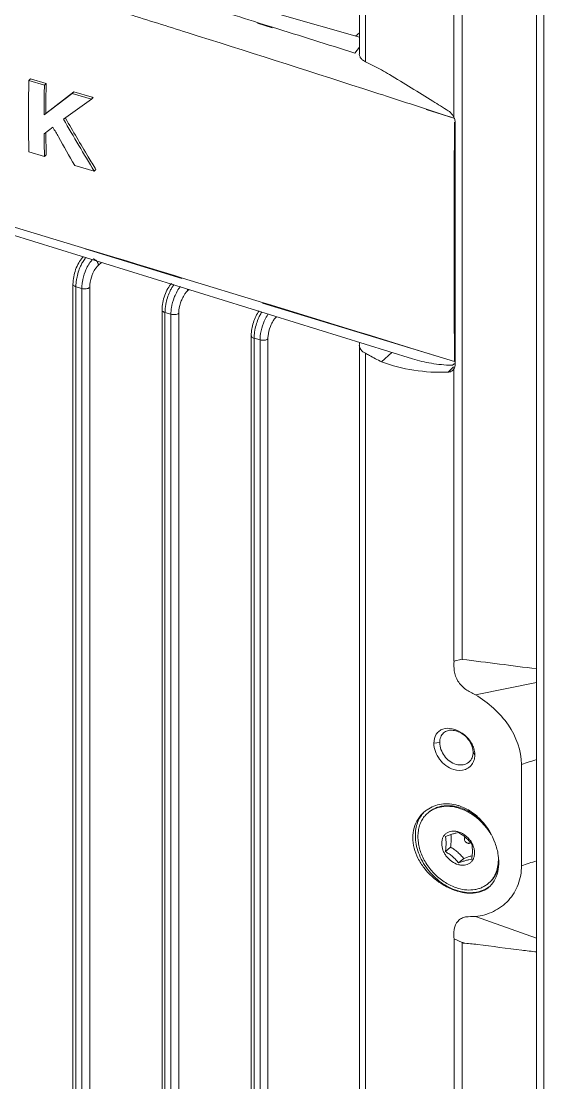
# Model space of a CAD drawing. Header units: millimetres. Extents: x 0 to 3564, y 0 to 2520.
# Drawn here: x 2501 to 2545.6, y 1757.4 to 1848.2 of the extents above; entities that cross this region are included whole.
import ezdxf

# ---------------------------------------------------------------- set-up
doc = ezdxf.new("R2010")
doc.units = ezdxf.units.MM
doc.layers.get('0').update_dxf_attribs({"lineweight": 13})

# ---------------------------------------------------------------- blocks, each defined once
blk = doc.blocks.new('A$C00222079')
for p, q in [((6.218, 23.867), (5.781, 23.488)), ((6.906, 22.514), (7.343, 22.892))]:
    blk.add_line(p, q)
for centre, radius, start, end in [((5.816, 23.857), 3.725, 71.81284, 73.89251), ((5.775, 24.798), 2.755, 124.53327, 130.89856), ((5.734, 25.094), 2.237, 128.87055, 130.89382), ((5.278, 22.373), 5.103, 30.43233, 31.15554), ((8.146, 24.584), 4.676, 253.0269, 253.89628), ((8.031, 24.101), 4.145, 252.61394, 253.89542), ((8.006, 22.471), 2.237, 310.89414, 312.91547), ((8.165, 22.036), 2.073, 310.92392, 318.53906)]:
    blk.add_arc(centre, radius, start, end)
for points, knots in [([(6.849, 27.436), (6.619, 27.502), (6.152, 27.589), (5.451, 27.57), (4.791, 27.4), (4.394, 27.192), (4.213, 27.067)], [0, 0, 0, 0, 0.261998, 0.514879, 0.76, 1, 1, 1, 1]), ([(4.33, 26.837), (4.41, 26.906), (4.582, 27.035), (4.867, 27.19), (5.175, 27.307), (5.618, 27.41), (6.216, 27.432), (6.692, 27.343), (6.93, 27.274)], [0, 0, 0, 0, 0.116286, 0.233593, 0.352871, 0.474937, 0.729326, 1, 1, 1, 1]), ([(6.87, 27.222), (6.639, 27.289), (6.177, 27.377), (5.597, 27.361), (5.164, 27.269), (4.862, 27.163), (4.582, 27.019), (4.411, 26.9), (4.331, 26.835)], [0, 0, 0, 0, 0.270316, 0.524847, 0.647069, 0.766487, 0.883841, 1, 1, 1, 1]), ([(6.93, 27.274), (7.284, 27.172), (7.983, 26.858), (8.586, 26.39), (8.865, 26.12)], [0, 0, 0, 0, 0.487118, 1, 1, 1, 1]), ([(8.877, 26.133), (8.612, 26.422), (8.029, 26.931), (7.334, 27.279), (6.978, 27.396)], [0, 0, 0, 0, 0.511319, 1, 1, 1, 1]), ([(3.971, 26.88), (3.768, 26.704), (3.409, 26.286), (3.073, 25.521), (2.96, 24.664), (3.078, 23.771), (3.413, 22.89), (4.116, 21.786), (4.871, 21.106), (5.43, 20.746)], [0, 0, 0, 0, 0.110779, 0.223415, 0.340175, 0.462703, 0.591528, 0.725827, 1, 1, 1, 1]), ([(3.977, 26.877), (3.853, 26.752), (3.629, 26.471), (3.299, 25.806), (3.209, 25.234), (3.209, 24.851)], [0, 0, 0, 0, 0.237804, 0.481875, 1, 1, 1, 1]), ([(4.27, 26.785), (4.163, 26.692), (3.964, 26.483), (3.727, 26.116), (3.556, 25.702), (3.452, 25.249), (3.419, 24.768), (3.455, 24.267), (3.561, 23.757), (3.733, 23.247), (3.969, 22.749), (4.263, 22.272), (4.61, 21.826), (5.003, 21.418), (5.433, 21.059), (6.036, 20.659), (6.532, 20.439), (6.87, 20.342)], [0, 0, 0, 0, 0.05183, 0.104458, 0.158586, 0.214743, 0.27325, 0.33421, 0.397528, 0.46294, 0.530041, 0.598325, 0.667217, 0.736111, 0.804398, 0.871501, 1, 1, 1, 1]), ([(9.646, 25.013), (9.486, 25.278), (9.118, 25.779), (8.449, 26.418), (7.696, 26.915), (7.147, 27.142), (6.87, 27.222)], [0, 0, 0, 0, 0.256117, 0.511979, 0.761604, 1, 1, 1, 1]), ([(10.325, 22.187), (10.357, 22.515), (10.328, 23.211), (9.969, 24.604), (9.382, 25.584), (8.877, 26.133)], [0, 0, 0, 0, 0.230273, 0.47968, 1, 1, 1, 1]), ([(3.209, 24.851), (3.209, 24.355), (3.418, 23.321), (4.197, 21.932), (5.345, 20.801), (6.3, 20.3), (6.792, 20.146)], [0, 0, 0, 0, 0.237626, 0.493501, 0.752993, 1, 1, 1, 1]), ([(6.87, 25.188), (6.781, 25.214), (6.602, 25.249), (6.336, 25.247), (6.088, 25.187), (5.871, 25.073), (5.692, 24.906), (5.56, 24.696), (5.481, 24.452), (5.464, 24.277), (5.464, 24.188)], [0, 0, 0, 0, 0.136999, 0.266428, 0.389247, 0.50766, 0.62481, 0.744133, 0.86857, 1, 1, 1, 1]), ([(6.906, 25.112), (6.827, 25.1), (6.657, 25.069), (6.389, 24.999), (6.093, 24.903), (5.887, 24.828), (5.781, 24.787)], [0, 0, 0, 0, 0.204428, 0.440769, 0.709115, 1, 1, 1, 1]), ([(5.839, 24.188), (5.839, 24.293), (5.83, 24.494), (5.799, 24.693), (5.781, 24.787)], [0, 0, 0, 0, 0.522764, 1, 1, 1, 1]), ([(6.218, 23.867), (6.227, 23.926), (6.258, 24.159), (6.276, 24.393), (6.276, 24.566)], [0, 0, 0, 0, 0.258895, 1, 1, 1, 1]), ([(6.276, 24.566), (6.276, 24.6), (6.274, 24.73), (6.264, 24.859), (6.252, 24.954)], [0, 0, 0, 0, 0.260939, 1, 1, 1, 1]), ([(8.076, 24.158), (8.013, 24.281), (7.899, 24.456), (7.717, 24.665), (7.517, 24.854), (7.241, 25.047), (6.995, 25.152), (6.87, 25.188)], [0, 0, 0, 0, 0.25442, 0.382873, 0.510825, 0.761319, 1, 1, 1, 1]), ([(8.031, 24.138), (7.956, 24.233), (7.798, 24.422), (7.53, 24.682), (7.23, 24.913), (7.015, 25.048), (6.906, 25.112)], [0, 0, 0, 0, 0.243221, 0.492743, 0.746206, 1, 1, 1, 1]), ([(7.401, 24.566), (7.401, 24.597), (7.408, 24.642), (7.436, 24.694), (7.454, 24.716), (7.464, 24.726)], [0, 0, 0, 0, 0.51828, 0.762133, 1, 1, 1, 1]), ([(7.682, 24.204), (7.644, 24.215), (7.569, 24.253), (7.479, 24.339), (7.418, 24.447), (7.401, 24.528), (7.401, 24.566)], [0, 0, 0, 0, 0.246106, 0.505616, 0.761983, 1, 1, 1, 1]), ([(5.464, 24.188), (5.464, 23.995), (5.525, 23.697), (5.695, 23.332), (5.87, 23.069), (6.083, 22.833), (6.4, 22.571), (6.679, 22.431), (6.87, 22.376)], [0, 0, 0, 0, 0.237649, 0.364578, 0.494405, 0.625031, 0.754273, 1, 1, 1, 1]), ([(5.781, 23.488), (5.79, 23.548), (5.821, 23.78), (5.839, 24.014), (5.839, 24.188)], [0, 0, 0, 0, 0.258902, 1, 1, 1, 1]), ([(7.343, 22.892), (7.268, 22.988), (7.11, 23.176), (6.842, 23.436), (6.542, 23.667), (6.327, 23.802), (6.218, 23.867)], [0, 0, 0, 0, 0.243221, 0.492743, 0.746206, 1, 1, 1, 1]), ([(7.922, 24.269), (7.91, 24.253), (7.879, 24.223), (7.82, 24.196), (7.752, 24.189), (7.705, 24.197), (7.682, 24.204)], [0, 0, 0, 0, 0.235089, 0.474254, 0.727492, 1, 1, 1, 1]), ([(8.031, 24.138), (8.049, 24.044), (8.08, 23.845), (8.089, 23.643), (8.089, 23.538)], [0, 0, 0, 0, 0.477241, 1, 1, 1, 1]), ([(8.277, 23.376), (8.277, 23.507), (8.239, 23.779), (8.14, 24.033), (8.076, 24.158)], [0, 0, 0, 0, 0.484404, 1, 1, 1, 1]), ([(5.781, 23.488), (5.89, 23.424), (6.105, 23.289), (6.405, 23.058), (6.673, 22.798), (6.831, 22.61), (6.906, 22.514)], [0, 0, 0, 0, 0.253794, 0.507257, 0.756779, 1, 1, 1, 1]), ([(6.87, 22.376), (6.96, 22.35), (7.139, 22.315), (7.405, 22.317), (7.652, 22.376), (7.87, 22.491), (8.049, 22.658), (8.18, 22.868), (8.26, 23.112), (8.277, 23.287), (8.277, 23.376)], [0, 0, 0, 0, 0.136999, 0.266428, 0.389247, 0.50766, 0.62481, 0.744133, 0.86857, 1, 1, 1, 1]), ([(6.906, 22.514), (7.012, 22.554), (7.218, 22.63), (7.514, 22.726), (7.782, 22.795), (7.952, 22.827), (8.031, 22.839)], [0, 0, 0, 0, 0.290885, 0.559231, 0.795572, 1, 1, 1, 1]), ([(8.069, 23.134), (7.952, 23.103), (7.708, 23.028), (7.468, 22.94), (7.343, 22.892)], [0, 0, 0, 0, 0.473379, 1, 1, 1, 1]), ([(8.089, 23.538), (8.089, 23.482), (8.083, 23.248), (8.057, 23.015), (8.031, 22.839)], [0, 0, 0, 0, 0.239408, 1, 1, 1, 1]), ([(9.53, 20.832), (9.595, 20.893), (9.72, 21.024), (9.883, 21.242), (10.022, 21.481), (10.173, 21.828), (10.295, 22.306), (10.315, 22.704), (10.308, 22.907)], [0, 0, 0, 0, 0.11782, 0.236586, 0.356981, 0.479606, 0.733095, 1, 1, 1, 1]), ([(10.306, 22.197), (10.278, 22.062), (10.203, 21.798), (10.033, 21.431), (9.811, 21.103), (9.628, 20.916), (9.531, 20.831)], [0, 0, 0, 0, 0.259837, 0.511539, 0.757326, 1, 1, 1, 1]), ([(9.718, 20.664), (9.893, 20.861), (10.18, 21.349), (10.298, 21.898), (10.325, 22.187)], [0, 0, 0, 0, 0.476373, 1, 1, 1, 1]), ([(5.43, 20.746), (5.538, 20.677), (5.966, 20.421), (6.427, 20.22), (6.781, 20.112)], [0, 0, 0, 0, 0.257591, 1, 1, 1, 1]), ([(6.849, 20.092), (7.102, 20.019), (7.599, 19.919), (8.33, 19.925), (8.989, 20.099), (9.363, 20.332), (9.522, 20.47)], [0, 0, 0, 0, 0.280581, 0.537986, 0.774784, 1, 1, 1, 1]), ([(6.87, 20.342), (7.108, 20.273), (7.585, 20.183), (8.183, 20.206), (8.626, 20.309), (8.934, 20.426), (9.218, 20.581), (9.39, 20.709), (9.471, 20.779)], [0, 0, 0, 0, 0.270674, 0.525062, 0.647129, 0.766407, 0.883714, 1, 1, 1, 1]), ([(6.881, 20.119), (7.114, 20.052), (7.582, 19.96), (8.278, 19.966), (8.923, 20.121), (9.307, 20.324), (9.478, 20.445)], [0, 0, 0, 0, 0.269777, 0.524852, 0.766736, 1, 1, 1, 1])]:
    blk.add_open_spline(points, degree=3, knots=knots)

msp = doc.modelspace()

# ---------------------------------------------------------------- linework, layer by layer
for p, q in [((2545.648, 1659.833), (2545.648, 1995.851)), ((2529.876, 1845.358), (2529.876, 1970.614)), ((2530.397, 1969.939), (2530.397, 1844.712)), ((2537.971, 1864.933), (2537.971, 1839.928)), ((2538.676, 1793.597), (2538.676, 1864.611)), ((2545.032, 1863.816), (2545.032, 1776.364)), ((2529.876, 1846.8), (2523.069, 1848.765)), ((2522.409, 1847.623), (2521.173, 1848.002)), ((2521.756, 1847.881), (2521.228, 1848.046)), ((2522.458, 1847.662), (2521.756, 1847.881)), ((2529.553, 1846.893), (2529.876, 1847.171)), ((2529.876, 1845.966), (2529.5, 1845.451)), ((2501.611, 1843.107), (2501.761, 1843.237)), ((2503.091, 1842.842), (2501.761, 1843.237)), ((2502.941, 1842.712), (2501.611, 1843.107)), ((2502.941, 1842.712), (2503.091, 1842.842)), ((2505.308, 1842.009), (2502.914, 1840.16)), ((2505.458, 1842.139), (2503.064, 1840.29)), ((2506.969, 1841.515), (2504.578, 1839.786)), ((2505.308, 1842.009), (2505.458, 1842.139)), ((2506.969, 1841.515), (2505.308, 1842.009)), ((2507.017, 1841.675), (2505.458, 1842.139)), ((2506.969, 1841.515), (2507.119, 1841.644)), ((2535.597, 1840.64), (2537.957, 1839.892)), ((2535.611, 1840.657), (2537.338, 1840.094)), ((2502.914, 1840.16), (2503.064, 1840.29)), ((2537.338, 1840.094), (2537.57, 1840.019)), ((2537.57, 1840.019), (2537.958, 1839.893)), ((2503.677, 1839.105), (2502.918, 1838.557)), ((2538.072, 1818.822), (2538.072, 1839.538)), ((2503.068, 1838.665), (2503.07, 1838.558)), ((2503.068, 1838.665), (2503.069, 1838.558)), ((2501.617, 1837.012), (2502.947, 1836.617)), ((2502.947, 1836.617), (2503.097, 1836.747)), ((2505.534, 1835.848), (2507.204, 1835.351)), ((2507.204, 1835.351), (2507.354, 1835.481)), ((2506.473, 1828.722), (2499.535, 1830.81)), ((2500.025, 1829.971), (2534.412, 1819.308)), ((2514.706, 1826.18), (2506.436, 1828.703)), ((2507.16, 1828.515), (2506.473, 1828.722)), ((2506.207, 1827.954), (2506.283, 1828.031)), ((2509.174, 1827.906), (2507.16, 1828.515)), ((2509.481, 1827.813), (2509.174, 1827.906)), ((2510.039, 1827.644), (2509.481, 1827.813)), ((2507.559, 1827.308), (2507.829, 1827.551)), ((2510.84, 1827.402), (2510.039, 1827.644)), ((2514.08, 1826.418), (2510.84, 1827.402)), ((2514.766, 1826.21), (2514.08, 1826.418)), ((2521.668, 1824.104), (2514.766, 1826.21)), ((2505.385, 1825.679), (2505.385, 1825.681)), ((2505.385, 1755.965), (2505.385, 1825.681)), ((2506.14, 1825.319), (2505.635, 1825.464)), ((2505.635, 1825.464), (2505.635, 1755.749)), ((2506.14, 1755.603), (2506.14, 1825.319)), ((2506.816, 1825.405), (2506.816, 1755.689)), ((2515.181, 1825.108), (2515.315, 1825.23)), ((2513.006, 1823.479), (2513.006, 1823.481)), ((2513.006, 1753.765), (2513.006, 1823.481)), ((2513.761, 1823.119), (2513.256, 1823.264)), ((2513.256, 1823.264), (2513.256, 1753.549)), ((2538.006, 1819.071), (2521.608, 1824.074)), ((2522.352, 1823.895), (2521.668, 1824.104)), ((2527.355, 1822.36), (2522.352, 1823.895)), ((2513.761, 1753.403), (2513.761, 1823.119)), ((2514.437, 1823.205), (2514.437, 1753.489)), ((2529.672, 1821.647), (2527.355, 1822.36)), ((2530.455, 1821.406), (2529.672, 1821.647)), ((2520.627, 1751.565), (2520.627, 1821.281)), ((2521.382, 1820.919), (2520.877, 1821.064)), ((2520.877, 1821.064), (2520.877, 1751.349)), ((2521.382, 1751.203), (2521.382, 1820.919)), ((2522.058, 1821.005), (2522.058, 1751.289)), ((2534.661, 1820.107), (2530.455, 1821.406)), ((2529.876, 1820.472), (2529.876, 1695.217)), ((2530.397, 1819.771), (2530.397, 1694.543)), ((2531.78, 1819.041), (2532.653, 1819.853)), ((2538.006, 1819.071), (2534.661, 1820.107)), ((2538.016, 1818.886), (2537.92, 1818.803)), ((2537.925, 1818.61), (2537.47, 1818.161)), ((2537.871, 1818.557), (2537.758, 1818.445)), ((2537.874, 1818.328), (2537.97, 1818.452)), ((2537.971, 1818.456), (2537.971, 1793.451)), ((2538.676, 1793.597), (2537.971, 1793.451)), ((2545.032, 1791.611), (2539.797, 1790.562)), ((2536.748, 1786.483), (2536.251, 1786.425)), ((2539.606, 1785.658), (2539.754, 1785.414)), ((2543.743, 1775.948), (2543.743, 1784.605)), ((2545.032, 1776.364), (2545.032, 1769.761)), ((2545.032, 1769.761), (2539.797, 1771.601)), ((2537.972, 1769.687), (2538.676, 1769.366)), ((2537.972, 1769.687), (2537.972, 1706.849)), ((2545.032, 1769.761), (2545.032, 1768.57)), ((2538.676, 1706.994), (2538.676, 1769.366)), ((2545.032, 1768.57), (2545.032, 1698.405))]:
    msp.add_line(p, q)
for centre, radius, start, end in [((1669.949, -879.959), 2857.742, 72.669385, 72.802115), ((1674.963, -863.919), 2840.936, 72.494685, 72.643559), ((2360.857, 1556.902), 334.139, 59.1005, 59.23395), ((1743.824, -595.228), 2561.34, 71.993174, 72.121093), ((2514.227, 1865.513), 24.905, 253.17185, 253.41608), ((2509.237, 1825.829), 2.943, 145.79338, 147.99084), ((2508.949, 1825.462), 3.314, 176.83071, 179.95392), ((2516.858, 1823.629), 2.943, 145.79338, 147.99084), ((2516.57, 1823.262), 3.314, 176.83071, 179.95392), ((2523.987, 1821.678), 2.941, 146.13363, 150.05562), ((2524.479, 1821.429), 2.943, 145.79338, 147.99084), ((2524.191, 1821.062), 3.314, 176.83071, 179.95392), ((2530.426, 1820.471), 0.551, 170.77278, 179.90276), ((2537.337, 1818.822), 0.735, 352.15973, 0.00565), ((2570.615, 1703.612), 85.335, 107.44529, 108.35506), ((2711.091, 1260.14), 542.276, 107.83198, 107.97514)]:
    msp.add_arc(centre, radius, start, end)
msp.add_ellipse((2553.783, 1854.446), major_axis=(31.625, -0.617), ratio=0.47367, start_param=3.889361, end_param=3.952199)
for points, knots in [([(2510.141, 1848.786), (2511.815, 1848.262), (2518.499, 1846.161), (2525.173, 1844.031), (2530.171, 1842.418)], [0, 0, 0, 0, 0.250368, 1, 1, 1, 1]), ([(2529.982, 1845.051), (2529.965, 1845.075), (2529.907, 1845.168), (2529.875, 1845.278), (2529.875, 1845.358)], [0, 0, 0, 0, 0.269993, 1, 1, 1, 1]), ([(2530.221, 1844.821), (2530.196, 1844.838), (2530.108, 1844.906), (2530.029, 1844.985), (2529.982, 1845.051)], [0, 0, 0, 0, 0.270544, 1, 1, 1, 1]), ([(2537.47, 1840.519), (2537.038, 1840.795), (2535.376, 1841.847), (2533.696, 1842.869), (2532.448, 1843.616)], [0, 0, 0, 0, 0.260627, 1, 1, 1, 1]), ([(2501.61, 1843.107), (2501.591, 1842.082), (2501.569, 1840.05), (2501.595, 1838.018), (2501.617, 1837.012)], [0, 0, 0, 0, 0.504572, 1, 1, 1, 1]), ([(2502.914, 1840.16), (2502.914, 1840.371), (2502.918, 1841.222), (2502.93, 1842.073), (2502.941, 1842.712)], [0, 0, 0, 0, 0.248668, 1, 1, 1, 1]), ([(2503.091, 1842.842), (2503.087, 1842.628), (2503.073, 1841.777), (2503.065, 1840.926), (2503.064, 1840.29)], [0, 0, 0, 0, 0.251326, 1, 1, 1, 1]), ([(2507.204, 1835.351), (2506.759, 1836.085), (2505.878, 1837.56), (2505.008, 1839.042), (2504.578, 1839.786)], [0, 0, 0, 0, 0.499527, 1, 1, 1, 1]), ([(2507.354, 1835.481), (2507.134, 1835.845), (2506.253, 1837.306), (2505.387, 1838.776), (2504.747, 1839.884)], [0, 0, 0, 0, 0.249644, 1, 1, 1, 1]), ([(2538.072, 1839.538), (2538.072, 1839.571), (2538.063, 1839.706), (2538.019, 1839.838), (2537.971, 1839.928)], [0, 0, 0, 0, 0.243604, 1, 1, 1, 1]), ([(2503.677, 1839.105), (2503.83, 1838.832), (2504.442, 1837.743), (2505.063, 1836.658), (2505.534, 1835.848)], [0, 0, 0, 0, 0.250322, 1, 1, 1, 1]), ([(2538.006, 1819.059), (2538.001, 1820.762), (2537.987, 1827.588), (2537.991, 1834.415), (2538.005, 1839.537)], [0, 0, 0, 0, 0.249539, 1, 1, 1, 1]), ([(2502.947, 1836.617), (2502.944, 1836.778), (2502.931, 1837.425), (2502.922, 1838.071), (2502.918, 1838.557)], [0, 0, 0, 0, 0.24889, 1, 1, 1, 1]), ([(2503.069, 1838.558), (2503.071, 1838.407), (2503.077, 1837.803), (2503.087, 1837.199), (2503.097, 1836.747)], [0, 0, 0, 0, 0.251051, 1, 1, 1, 1]), ([(2506.207, 1827.954), (2506.077, 1827.822), (2505.847, 1827.494), (2505.512, 1826.744), (2505.385, 1826.106), (2505.385, 1825.681)], [0, 0, 0, 0, 0.226138, 0.481934, 1, 1, 1, 1]), ([(2506.504, 1827.975), (2506.476, 1827.945), (2506.362, 1827.812), (2506.264, 1827.664), (2506.197, 1827.547)], [0, 0, 0, 0, 0.22946, 1, 1, 1, 1]), ([(2506.803, 1827.484), (2506.824, 1827.514), (2506.903, 1827.626), (2506.991, 1827.732), (2507.062, 1827.804)], [0, 0, 0, 0, 0.265244, 1, 1, 1, 1]), ([(2507.12, 1827.86), (2507.143, 1827.853), (2507.237, 1827.816), (2507.321, 1827.755), (2507.375, 1827.7)], [0, 0, 0, 0, 0.237582, 1, 1, 1, 1]), ([(2506.197, 1827.547), (2506.139, 1827.446), (2505.917, 1827.01), (2505.772, 1826.535), (2505.704, 1826.168)], [0, 0, 0, 0, 0.236444, 1, 1, 1, 1]), ([(2506.424, 1826.746), (2506.446, 1826.804), (2506.537, 1827.025), (2506.647, 1827.239), (2506.741, 1827.39)], [0, 0, 0, 0, 0.259402, 1, 1, 1, 1]), ([(2507.032, 1826.474), (2507.052, 1826.527), (2507.136, 1826.726), (2507.241, 1826.917), (2507.333, 1827.047)], [0, 0, 0, 0, 0.262647, 1, 1, 1, 1]), ([(2507.333, 1827.047), (2507.351, 1827.072), (2507.419, 1827.165), (2507.497, 1827.251), (2507.559, 1827.308)], [0, 0, 0, 0, 0.268437, 1, 1, 1, 1]), ([(2507.375, 1827.7), (2507.402, 1827.673), (2507.496, 1827.561), (2507.556, 1827.415), (2507.559, 1827.308)], [0, 0, 0, 0, 0.265593, 1, 1, 1, 1]), ([(2505.704, 1826.168), (2505.696, 1826.124), (2505.666, 1825.95), (2505.647, 1825.775), (2505.64, 1825.645)], [0, 0, 0, 0, 0.257178, 1, 1, 1, 1]), ([(2506.152, 1825.589), (2506.16, 1825.684), (2506.209, 1826.079), (2506.316, 1826.465), (2506.424, 1826.746)], [0, 0, 0, 0, 0.241893, 1, 1, 1, 1]), ([(2506.816, 1825.405), (2506.816, 1825.49), (2506.838, 1825.855), (2506.93, 1826.214), (2507.032, 1826.474)], [0, 0, 0, 0, 0.234357, 1, 1, 1, 1]), ([(2505.635, 1825.464), (2505.6, 1825.475), (2505.497, 1825.511), (2505.386, 1825.603), (2505.385, 1825.679)], [0, 0, 0, 0, 0.32396, 1, 1, 1, 1]), ([(2506.816, 1825.404), (2506.733, 1825.336), (2506.496, 1825.271), (2506.26, 1825.284), (2506.14, 1825.319)], [0, 0, 0, 0, 0.4633, 1, 1, 1, 1]), ([(2513.828, 1825.754), (2513.698, 1825.622), (2513.468, 1825.294), (2513.133, 1824.544), (2513.006, 1823.906), (2513.006, 1823.481)], [0, 0, 0, 0, 0.226138, 0.481934, 1, 1, 1, 1]), ([(2513.818, 1825.347), (2513.76, 1825.246), (2513.538, 1824.81), (2513.393, 1824.335), (2513.325, 1823.968)], [0, 0, 0, 0, 0.236444, 1, 1, 1, 1]), ([(2514.024, 1825.655), (2514.006, 1825.632), (2513.932, 1825.533), (2513.865, 1825.428), (2513.818, 1825.347)], [0, 0, 0, 0, 0.237373, 1, 1, 1, 1]), ([(2514.045, 1824.546), (2514.067, 1824.604), (2514.158, 1824.825), (2514.268, 1825.039), (2514.362, 1825.19)], [0, 0, 0, 0, 0.259402, 1, 1, 1, 1]), ([(2514.954, 1824.847), (2514.972, 1824.872), (2515.04, 1824.965), (2515.118, 1825.051), (2515.181, 1825.108)], [0, 0, 0, 0, 0.268437, 1, 1, 1, 1]), ([(2513.773, 1823.389), (2513.781, 1823.484), (2513.831, 1823.879), (2513.937, 1824.265), (2514.045, 1824.546)], [0, 0, 0, 0, 0.241893, 1, 1, 1, 1]), ([(2514.437, 1823.205), (2514.437, 1823.29), (2514.459, 1823.655), (2514.551, 1824.014), (2514.653, 1824.274)], [0, 0, 0, 0, 0.234357, 1, 1, 1, 1]), ([(2514.653, 1824.274), (2514.673, 1824.327), (2514.757, 1824.526), (2514.862, 1824.717), (2514.954, 1824.847)], [0, 0, 0, 0, 0.262647, 1, 1, 1, 1]), ([(2513.256, 1823.264), (2513.221, 1823.275), (2513.118, 1823.311), (2513.007, 1823.403), (2513.006, 1823.479)], [0, 0, 0, 0, 0.32396, 1, 1, 1, 1]), ([(2513.325, 1823.968), (2513.317, 1823.924), (2513.287, 1823.75), (2513.268, 1823.575), (2513.261, 1823.445)], [0, 0, 0, 0, 0.257178, 1, 1, 1, 1]), ([(2521.313, 1823.398), (2521.087, 1823.108), (2520.764, 1822.412), (2520.627, 1821.664), (2520.627, 1821.281)], [0, 0, 0, 0, 0.490056, 1, 1, 1, 1]), ([(2514.437, 1823.204), (2514.354, 1823.136), (2514.117, 1823.071), (2513.881, 1823.084), (2513.761, 1823.119)], [0, 0, 0, 0, 0.4633, 1, 1, 1, 1]), ([(2521.439, 1823.147), (2521.381, 1823.046), (2521.159, 1822.61), (2521.014, 1822.135), (2520.946, 1821.768)], [0, 0, 0, 0, 0.236444, 1, 1, 1, 1]), ([(2521.394, 1821.189), (2521.402, 1821.284), (2521.452, 1821.679), (2521.558, 1822.065), (2521.666, 1822.346)], [0, 0, 0, 0, 0.241893, 1, 1, 1, 1]), ([(2521.666, 1822.346), (2521.688, 1822.404), (2521.779, 1822.625), (2521.889, 1822.839), (2521.983, 1822.99)], [0, 0, 0, 0, 0.259402, 1, 1, 1, 1]), ([(2522.274, 1822.074), (2522.294, 1822.127), (2522.378, 1822.326), (2522.483, 1822.517), (2522.575, 1822.647)], [0, 0, 0, 0, 0.262647, 1, 1, 1, 1]), ([(2522.575, 1822.647), (2522.593, 1822.672), (2522.661, 1822.765), (2522.739, 1822.851), (2522.802, 1822.908)], [0, 0, 0, 0, 0.268437, 1, 1, 1, 1]), ([(2520.946, 1821.768), (2520.938, 1821.724), (2520.908, 1821.55), (2520.889, 1821.375), (2520.882, 1821.245)], [0, 0, 0, 0, 0.257178, 1, 1, 1, 1]), ([(2522.058, 1821.005), (2522.058, 1821.09), (2522.08, 1821.455), (2522.172, 1821.814), (2522.274, 1822.074)], [0, 0, 0, 0, 0.234357, 1, 1, 1, 1]), ([(2520.877, 1821.064), (2520.842, 1821.075), (2520.739, 1821.111), (2520.628, 1821.203), (2520.627, 1821.279)], [0, 0, 0, 0, 0.32396, 1, 1, 1, 1]), ([(2522.058, 1821.004), (2521.975, 1820.936), (2521.738, 1820.871), (2521.502, 1820.884), (2521.382, 1820.919)], [0, 0, 0, 0, 0.4633, 1, 1, 1, 1]), ([(2529.875, 1820.472), (2529.875, 1820.338), (2530, 1820.037), (2530.25, 1819.853), (2530.397, 1819.771)], [0, 0, 0, 0, 0.443619, 1, 1, 1, 1]), ([(2530.397, 1819.771), (2530.509, 1819.708), (2530.965, 1819.456), (2531.428, 1819.215), (2531.78, 1819.041)], [0, 0, 0, 0, 0.246565, 1, 1, 1, 1]), ([(2531.78, 1819.041), (2532.669, 1818.71), (2534.552, 1818.225), (2536.491, 1818.124), (2537.47, 1818.161)], [0, 0, 0, 0, 0.491988, 1, 1, 1, 1]), ([(2537.751, 1818.75), (2537.176, 1818.765), (2536.047, 1818.877), (2534.942, 1819.14), (2534.412, 1819.308)], [0, 0, 0, 0, 0.5078, 1, 1, 1, 1]), ([(2537.751, 1818.75), (2537.782, 1818.749), (2537.844, 1818.755), (2537.899, 1818.785), (2537.921, 1818.804)], [0, 0, 0, 0, 0.524269, 1, 1, 1, 1]), ([(2537.921, 1818.804), (2537.927, 1818.809), (2537.953, 1818.835), (2537.972, 1818.867), (2537.982, 1818.893)], [0, 0, 0, 0, 0.241973, 1, 1, 1, 1]), ([(2537.47, 1818.161), (2537.509, 1818.162), (2537.656, 1818.179), (2537.796, 1818.251), (2537.874, 1818.327)], [0, 0, 0, 0, 0.261867, 1, 1, 1, 1]), ([(2537.972, 1793.451), (2537.973, 1793.168), (2537.932, 1792.573), (2538.209, 1791.842), (2538.596, 1791.339), (2538.958, 1791.013), (2539.376, 1790.777), (2539.661, 1790.642), (2539.797, 1790.562)], [0, 0, 0, 0, 0.229703, 0.479751, 0.61172, 0.743499, 0.872023, 1, 1, 1, 1]), ([(2538.676, 1793.596), (2539.735, 1793.464), (2541.853, 1793.198), (2543.97, 1792.917), (2545.032, 1792.801)], [0, 0, 0, 0, 0.499765, 1, 1, 1, 1]), ([(2539.797, 1790.562), (2540.352, 1790.234), (2541.396, 1789.459), (2543.043, 1787.62), (2543.746, 1785.785), (2543.743, 1784.605)], [0, 0, 0, 0, 0.261444, 0.521662, 1, 1, 1, 1]), ([(2538.674, 1787.282), (2538.42, 1787.459), (2537.886, 1787.714), (2537.149, 1787.714), (2536.689, 1787.471), (2536.344, 1787.089), (2536.247, 1786.687), (2536.251, 1786.425)], [0, 0, 0, 0, 0.286005, 0.532728, 0.645564, 0.757617, 1, 1, 1, 1]), ([(2536.748, 1786.483), (2536.749, 1786.642), (2536.795, 1786.95), (2536.974, 1787.212), (2537.083, 1787.306)], [0, 0, 0, 0, 0.525343, 1, 1, 1, 1]), ([(2537.083, 1787.306), (2537.175, 1787.385), (2537.405, 1787.51), (2537.809, 1787.552), (2538.24, 1787.462), (2538.811, 1787.179), (2539.387, 1786.6), (2539.61, 1785.964), (2539.606, 1785.658)], [0, 0, 0, 0, 0.102155, 0.212249, 0.33425, 0.466929, 0.74287, 1, 1, 1, 1]), ([(2539.628, 1786.079), (2539.583, 1786.198), (2539.361, 1786.665), (2538.993, 1787.06), (2538.674, 1787.282)], [0, 0, 0, 0, 0.246031, 1, 1, 1, 1]), ([(2536.251, 1786.425), (2536.245, 1786.187), (2536.353, 1785.69), (2536.823, 1784.813), (2537.471, 1784.31), (2537.947, 1784.166)], [0, 0, 0, 0, 0.240233, 0.498879, 1, 1, 1, 1]), ([(2538.158, 1784.61), (2537.761, 1784.721), (2537.058, 1785.257), (2536.753, 1786.076), (2536.748, 1786.483)], [0, 0, 0, 0, 0.502895, 1, 1, 1, 1]), ([(2539.754, 1785.414), (2539.755, 1785.468), (2539.747, 1785.695), (2539.689, 1785.918), (2539.628, 1786.079)], [0, 0, 0, 0, 0.239702, 1, 1, 1, 1]), ([(2539.606, 1785.658), (2539.607, 1785.496), (2539.548, 1785.177), (2539.358, 1784.911), (2539.243, 1784.811)], [0, 0, 0, 0, 0.514899, 1, 1, 1, 1]), ([(2539.619, 1784.792), (2539.642, 1784.839), (2539.723, 1785.036), (2539.756, 1785.252), (2539.754, 1785.414)], [0, 0, 0, 0, 0.243205, 1, 1, 1, 1]), ([(2537.947, 1784.166), (2538.265, 1784.07), (2538.8, 1784.054), (2539.363, 1784.394), (2539.551, 1784.652), (2539.619, 1784.792)], [0, 0, 0, 0, 0.51722, 0.758324, 1, 1, 1, 1]), ([(2539.243, 1784.811), (2539.106, 1784.692), (2538.742, 1784.525), (2538.349, 1784.557), (2538.158, 1784.61)], [0, 0, 0, 0, 0.478972, 1, 1, 1, 1]), ([(2543.743, 1775.948), (2543.746, 1775.401), (2543.556, 1774.313), (2542.702, 1772.912), (2541.388, 1771.943), (2540.334, 1771.653), (2539.797, 1771.601)], [0, 0, 0, 0, 0.25526, 0.502114, 0.748073, 1, 1, 1, 1]), ([(2537.972, 1769.687), (2537.972, 1769.829), (2537.962, 1770.108), (2537.973, 1770.64), (2538.195, 1771.143), (2538.6, 1771.456), (2539.11, 1771.628), (2539.522, 1771.574), (2539.797, 1771.601)], [0, 0, 0, 0, 0.13339, 0.264034, 0.501585, 0.617895, 0.739032, 1, 1, 1, 1]), ([(2538.758, 1769.328), (2538.751, 1769.344), (2538.735, 1769.368), (2538.698, 1769.381), (2538.682, 1769.371), (2538.676, 1769.365)], [0, 0, 0, 0, 0.509825, 0.760998, 1, 1, 1, 1]), ([(2545.032, 1768.57), (2544.61, 1768.616), (2542.926, 1768.816), (2541.247, 1769.044), (2539.987, 1769.202)], [0, 0, 0, 0, 0.250722, 1, 1, 1, 1])]:
    msp.add_open_spline(points, degree=3, knots=knots)
for points in [[(2530.397, 1844.712), (2530.336, 1844.745), (2530.277, 1844.781), (2530.221, 1844.821)], [(2537.842, 1840.161), (2537.743, 1840.302), (2537.615, 1840.426), (2537.47, 1840.519)], [(2537.97, 1839.932), (2537.936, 1840.012), (2537.892, 1840.089), (2537.842, 1840.161)], [(2506.207, 1827.954), (2506.238, 1827.985), (2506.277, 1828.009), (2506.319, 1828.023)], [(2506.14, 1825.319), (2506.14, 1825.409), (2506.144, 1825.499), (2506.152, 1825.589)], [(2514.424, 1825.284), (2514.471, 1825.353), (2514.521, 1825.42), (2514.575, 1825.484)], [(2515.139, 1825.289), (2515.162, 1825.232), (2515.178, 1825.17), (2515.18, 1825.108)], [(2513.761, 1823.119), (2513.761, 1823.209), (2513.765, 1823.299), (2513.773, 1823.389)], [(2521.382, 1820.919), (2521.382, 1821.009), (2521.386, 1821.099), (2521.394, 1821.189)], [(2529.921, 1820.693), (2529.903, 1820.65), (2529.89, 1820.605), (2529.883, 1820.559)], [(2537.971, 1818.456), (2538.02, 1818.536), (2538.052, 1818.628), (2538.065, 1818.721)], [(2539.987, 1769.202), (2539.579, 1769.259), (2539.168, 1769.287), (2538.758, 1769.328)]]:
    msp.add_open_spline(points, degree=3)

# ---------------------------------------------------------------- block references
msp.add_blockref('A$C00222079', (2531.456, 1753.664))

doc.saveas('drawing.dxf')
